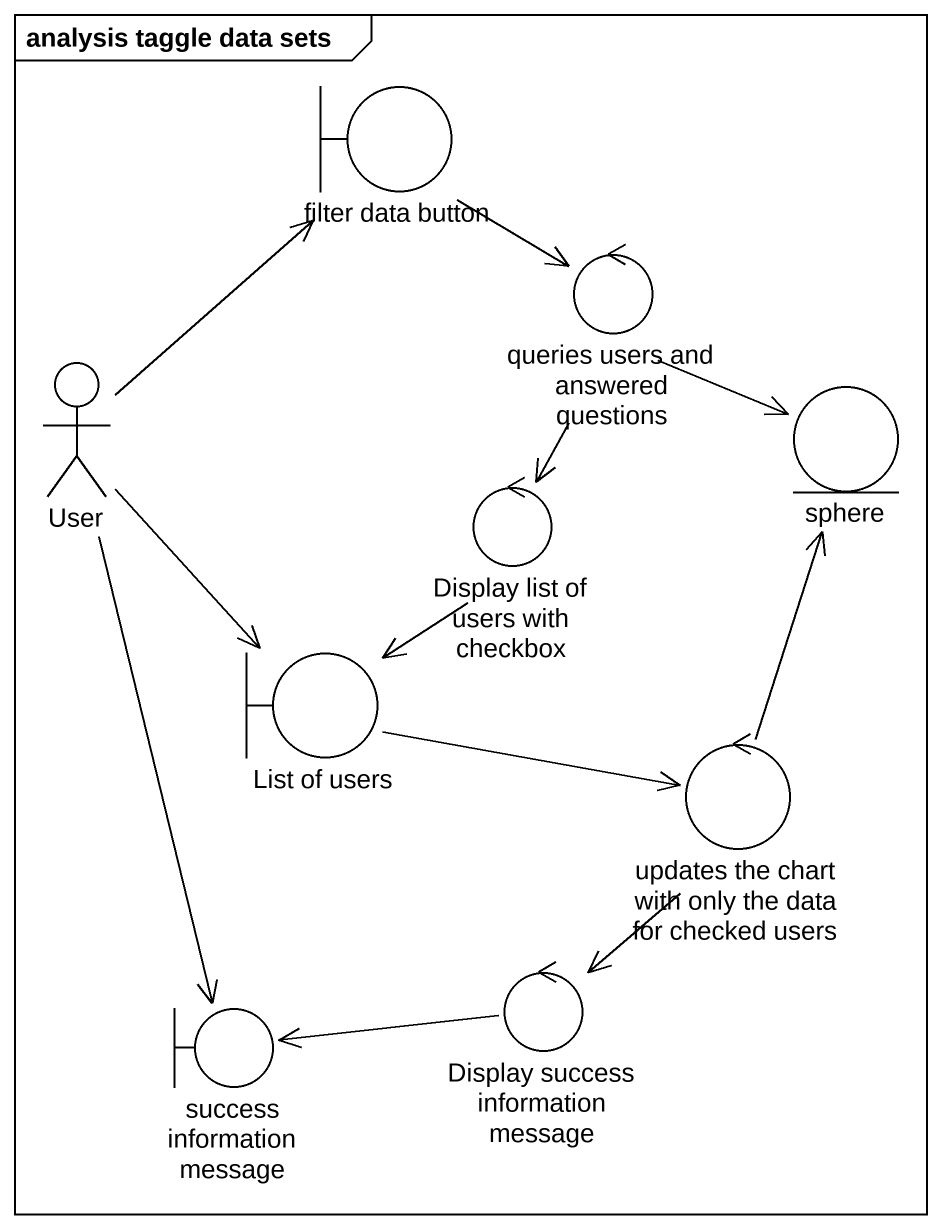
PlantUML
@startuml
mainframe analysis taggle data sets
boundary "filter data button" as filter_data_button
control "queries users and answered questions" as queries_users_and_answered
actor User
control "Display list of users with checkbox" as Display_list_of_users_with
entity sphere
boundary "List of users" as List_of_users
control "updates the chart with only the data for checked users" as updates_the_chart_with_only
boundary "success information message" as success_information_message
control "Display success information message" as Display_success_information
filter_data_button --> queries_users_and_answered
queries_users_and_answered --> Display_list_of_users_with
queries_users_and_answered -right-> sphere
User -up-> filter_data_button
User --> List_of_users
User --> success_information_message
Display_list_of_users_with --> List_of_users
List_of_users -right-> updates_the_chart_with_only
updates_the_chart_with_only -up-> sphere
updates_the_chart_with_only --> Display_success_information
Display_success_information -left-> success_information_message
@enduml
